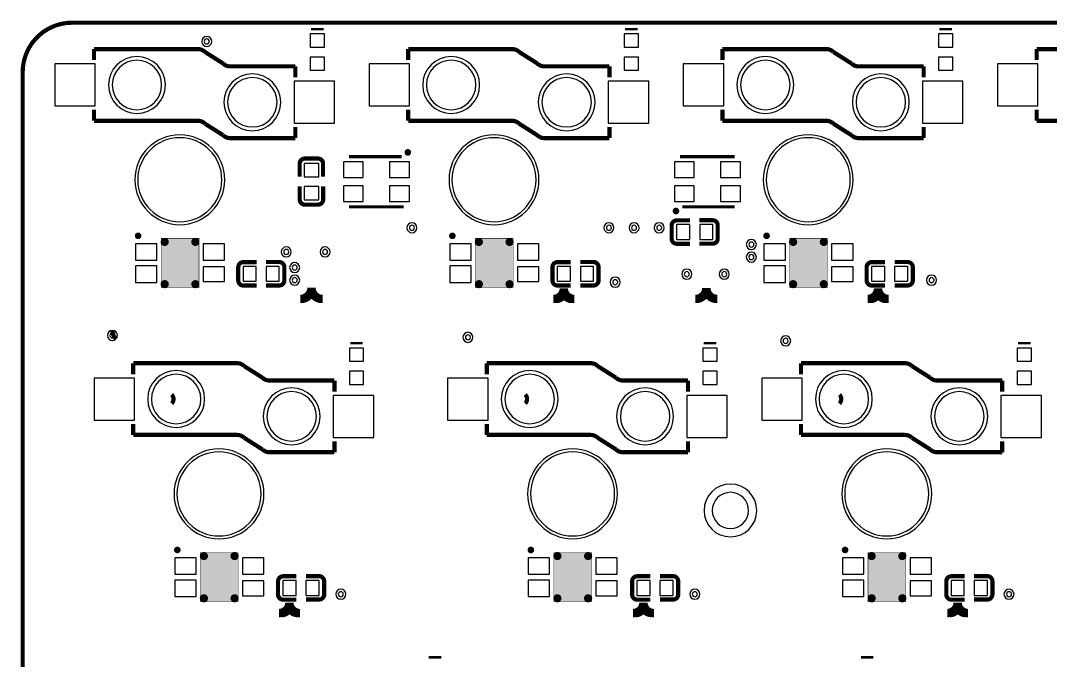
# Model space of a CAD drawing. Header units: millimetres. Extents: x 3 to 280, y -102 to -19.
# Drawn here: x 3.4 to 65.9, y -59.5 to -20.7 of the extents above; entities that cross this region are included whole.
import ezdxf

# ---------------------------------------------------------------- set-up
doc = ezdxf.new("R2010")
doc.units = ezdxf.units.MM
for name, color, linetype, true_color in [('Board Outline Layer', 7, 'Continuous', 0xff00ff), ('Bottom Layer', 7, 'Continuous', 0x0000ff), ('Bottom Silkscreen Layer', 7, 'Continuous', 0x66cc33), ('Hole Layer', 7, 'Continuous', 0x222222), ('Multi-Layer', 7, 'Continuous', 0xc0c0c0), ('Top Layer', 7, 'Continuous', 0xff0000)]:
    doc.layers.add(name, color=color, linetype=linetype, true_color=true_color)

msp = doc.modelspace()

# ---------------------------------------------------------------- hatches: boundary and pattern name
at = {"layer": 'Multi-Layer'}
for points in [[(11.934, -34.133, 1), (12.434, -34.133, 1)], [(14.264, -36.913), (11.964, -36.913), (11.964, -33.913), (14.264, -33.913)], [(13.794, -34.133, 1), (14.294, -34.133, 1)], [(30.984, -34.133, 1), (31.484, -34.133, 1)], [(33.314, -36.913), (31.014, -36.913), (31.014, -33.913), (33.314, -33.913)], [(32.844, -34.133, 1), (33.344, -34.133, 1)], [(50.034, -34.133, 1), (50.534, -34.133, 1)], [(52.364, -36.913), (50.064, -36.913), (50.064, -33.913), (52.364, -33.913)], [(51.894, -34.133, 1), (52.394, -34.133, 1)], [(11.934, -36.693, 1), (12.434, -36.693, 1)], [(13.794, -36.693, 1), (14.294, -36.693, 1)], [(30.984, -36.693, 1), (31.484, -36.693, 1)], [(32.844, -36.693, 1), (33.344, -36.693, 1)], [(50.034, -36.693, 1), (50.534, -36.693, 1)], [(51.894, -36.693, 1), (52.394, -36.693, 1)], [(14.312, -53.185, 1), (14.812, -53.185, 1)], [(16.642, -55.965), (14.341, -55.965), (14.341, -52.965), (16.642, -52.965)], [(16.171, -53.185, 1), (16.671, -53.185, 1)], [(35.744, -53.185, 1), (36.244, -53.185, 1)], [(38.074, -55.965), (35.774, -55.965), (35.774, -52.965), (38.074, -52.965)], [(37.604, -53.185, 1), (38.104, -53.185, 1)], [(54.794, -53.185, 1), (55.294, -53.185, 1)], [(57.124, -55.965), (54.824, -55.965), (54.824, -52.965), (57.124, -52.965)], [(56.654, -53.185, 1), (57.154, -53.185, 1)], [(14.312, -55.745, 1), (14.812, -55.745, 1)], [(16.171, -55.745, 1), (16.671, -55.745, 1)], [(35.744, -55.745, 1), (36.244, -55.745, 1)], [(37.604, -55.745, 1), (38.104, -55.745, 1)], [(54.794, -55.745, 1), (55.294, -55.745, 1)], [(56.654, -55.745, 1), (57.154, -55.745, 1)]]:
    msp.add_hatch(color=256, dxfattribs=at).paths.add_polyline_path(points)

# ---------------------------------------------------------------- linework, layer by layer
at = {"layer": 'Board Outline Layer', "const_width": 0.254}
msp.add_lwpolyline([(3.576, -23.833, -0.414214), (6.573, -20.836)], format="xyb", dxfattribs=at)
for points in [[(277.29, -20.841), (6.574, -20.836)], [(3.576, -23.834), (3.576, -98.8)]]:
    msp.add_lwpolyline(points, dxfattribs=at)
at = {"layer": 'Bottom Layer'}
for points in [[(21.864, -21.522), (21, -21.522), (21, -22.322), (21.864, -22.322)], [(40.914, -21.522), (40.05, -21.522), (40.05, -22.322), (40.914, -22.322)], [(59.964, -21.522), (59.1, -21.522), (59.1, -22.322), (59.964, -22.322)], [(21.864, -22.922), (21, -22.922), (21, -23.722), (21.864, -23.722)], [(40.914, -22.922), (40.05, -22.922), (40.05, -23.722), (40.914, -23.722)], [(59.964, -22.922), (59.1, -22.922), (59.1, -23.722), (59.964, -23.722)], [(5.526, -23.337), (5.526, -25.887), (7.976, -25.887), (7.976, -23.337)], [(24.576, -23.337), (24.576, -25.887), (27.026, -25.887), (27.026, -23.337)], [(43.626, -23.337), (43.626, -25.887), (46.076, -25.887), (46.076, -23.337)], [(62.676, -23.337), (62.676, -25.887), (65.126, -25.887), (65.126, -23.337)], [(22.476, -26.937), (22.476, -24.387), (20.026, -24.387), (20.026, -26.937)], [(41.527, -26.937), (41.527, -24.387), (39.076, -24.387), (39.076, -26.937)], [(60.577, -26.937), (60.577, -24.387), (58.127, -24.387), (58.127, -26.937)], [(24.219, -30.23), (24.219, -29.28), (23.019, -29.28), (23.019, -30.23)], [(27.019, -30.23), (27.019, -29.28), (25.819, -29.28), (25.819, -30.23)], [(43.085, -29.28), (43.085, -30.23), (44.285, -30.23), (44.285, -29.28)], [(45.885, -29.28), (45.885, -30.23), (47.085, -30.23), (47.085, -29.28)], [(21.532, -29.38), (20.632, -29.38), (20.632, -30.18), (21.532, -30.18)], [(21.532, -30.78), (20.632, -30.78), (20.632, -31.58), (21.532, -31.58)], [(24.219, -31.68), (24.219, -30.73), (23.019, -30.73), (23.019, -31.68)], [(27.019, -31.68), (27.019, -30.73), (25.819, -30.73), (25.819, -31.68)], [(43.085, -30.73), (43.085, -31.68), (44.285, -31.68), (44.285, -30.73)], [(45.885, -30.73), (45.885, -31.68), (47.085, -31.68), (47.085, -30.73)], [(43.223, -33.078), (43.223, -33.978), (44.023, -33.978), (44.023, -33.078)], [(44.623, -33.078), (44.623, -33.978), (45.423, -33.978), (45.423, -33.078)], [(11.714, -35.238), (11.714, -34.238), (10.414, -34.238), (10.414, -35.238)], [(15.814, -35.238), (15.814, -34.238), (14.514, -34.238), (14.514, -35.238)], [(30.764, -35.238), (30.764, -34.238), (29.464, -34.238), (29.464, -35.238)], [(34.864, -35.238), (34.864, -34.238), (33.564, -34.238), (33.564, -35.238)], [(49.814, -35.238), (49.814, -34.238), (48.514, -34.238), (48.514, -35.238)], [(53.914, -35.238), (53.914, -34.238), (52.614, -34.238), (52.614, -35.238)], [(11.714, -36.588), (11.714, -35.588), (10.414, -35.588), (10.414, -36.588)], [(15.814, -36.538), (15.814, -35.638), (14.514, -35.638), (14.514, -36.538)], [(17.734, -36.518), (17.734, -35.618), (16.934, -35.618), (16.934, -36.518)], [(19.134, -36.518), (19.134, -35.618), (18.334, -35.618), (18.334, -36.518)], [(30.764, -36.588), (30.764, -35.588), (29.464, -35.588), (29.464, -36.588)], [(34.864, -36.538), (34.864, -35.638), (33.564, -35.638), (33.564, -36.538)], [(36.784, -36.518), (36.784, -35.618), (35.984, -35.618), (35.984, -36.518)], [(38.184, -36.518), (38.184, -35.618), (37.384, -35.618), (37.384, -36.518)], [(49.814, -36.588), (49.814, -35.588), (48.514, -35.588), (48.514, -36.588)], [(53.914, -36.538), (53.914, -35.638), (52.614, -35.638), (52.614, -36.538)], [(55.834, -36.518), (55.834, -35.618), (55.034, -35.618), (55.034, -36.518)], [(57.234, -36.518), (57.234, -35.618), (56.434, -35.618), (56.434, -36.518)], [(24.245, -40.573), (23.381, -40.573), (23.381, -41.373), (24.245, -41.373)], [(45.677, -40.573), (44.813, -40.573), (44.813, -41.373), (45.677, -41.373)], [(64.727, -40.573), (63.863, -40.573), (63.863, -41.373), (64.727, -41.373)], [(7.904, -42.387), (7.904, -44.937), (10.354, -44.937), (10.354, -42.387)], [(24.245, -41.973), (23.381, -41.973), (23.381, -42.773), (24.245, -42.773)], [(29.336, -42.387), (29.336, -44.937), (31.786, -44.937), (31.786, -42.387)], [(45.677, -41.973), (44.813, -41.973), (44.813, -42.773), (45.677, -42.773)], [(48.386, -42.387), (48.386, -44.937), (50.836, -44.937), (50.836, -42.387)], [(64.727, -41.973), (63.863, -41.973), (63.863, -42.773), (64.727, -42.773)], [(24.854, -45.987), (24.854, -43.437), (22.404, -43.437), (22.404, -45.987)], [(46.286, -45.987), (46.286, -43.437), (43.836, -43.437), (43.836, -45.987)], [(65.337, -45.987), (65.337, -43.437), (62.886, -43.437), (62.886, -45.987)], [(14.091, -54.29), (14.091, -53.29), (12.791, -53.29), (12.791, -54.29)], [(18.192, -54.29), (18.192, -53.29), (16.892, -53.29), (16.892, -54.29)], [(35.524, -54.29), (35.524, -53.29), (34.224, -53.29), (34.224, -54.29)], [(39.624, -54.29), (39.624, -53.29), (38.324, -53.29), (38.324, -54.29)], [(54.574, -54.29), (54.574, -53.29), (53.274, -53.29), (53.274, -54.29)], [(58.674, -54.29), (58.674, -53.29), (57.374, -53.29), (57.374, -54.29)], [(14.091, -55.64), (14.091, -54.64), (12.791, -54.64), (12.791, -55.64)], [(18.192, -55.59), (18.192, -54.69), (16.892, -54.69), (16.892, -55.59)], [(20.147, -55.568), (20.147, -54.668), (19.347, -54.668), (19.347, -55.568)], [(21.547, -55.568), (21.547, -54.668), (20.747, -54.668), (20.747, -55.568)], [(35.524, -55.64), (35.524, -54.64), (34.224, -54.64), (34.224, -55.64)], [(39.624, -55.59), (39.624, -54.69), (38.324, -54.69), (38.324, -55.59)], [(41.61, -55.568), (41.61, -54.668), (40.81, -54.668), (40.81, -55.568)], [(43.01, -55.568), (43.01, -54.668), (42.21, -54.668), (42.21, -55.568)], [(54.574, -55.64), (54.574, -54.64), (53.274, -54.64), (53.274, -55.64)], [(58.674, -55.59), (58.674, -54.69), (57.374, -54.69), (57.374, -55.59)], [(60.66, -55.568), (60.66, -54.668), (59.86, -54.668), (59.86, -55.568)], [(62.06, -55.568), (62.06, -54.668), (61.26, -54.668), (61.26, -55.568)]]:
    msp.add_lwpolyline(points, close=True, dxfattribs=at)
for points in [[(8.776, -24.612, 1), (12.226, -24.612, 1)], [(48.476, -30.361, 1), (53.926, -30.361, 1)], [(11.154, -43.662, 1), (14.604, -43.662, 1)], [(12.754, -49.413, 1), (18.204, -49.413, 1)], [(34.186, -49.413, 1), (39.636, -49.413, 1)], [(53.236, -49.413, 1), (58.686, -49.413, 1)], [(44.882, -50.419, 1), (48.082, -50.419, 1)]]:
    msp.add_lwpolyline(points, format="xyb", close=True, dxfattribs=at)
for points in [[(27.826, -24.612, 1), (31.276, -24.612), (31.276, -24.612, 1), (27.826, -24.612)], [(46.876, -24.612, 1), (50.326, -24.612), (50.326, -24.612, 1), (46.876, -24.612)], [(15.776, -25.662, 1), (19.226, -25.662), (19.226, -25.662, 1), (15.776, -25.662)], [(34.826, -25.662, 1), (38.276, -25.662), (38.276, -25.662, 1), (34.826, -25.662)], [(53.876, -25.662, 1), (57.326, -25.662), (57.326, -25.662, 1), (53.876, -25.662)], [(10.376, -30.361, 1), (15.826, -30.361), (15.826, -30.361, 1), (10.376, -30.361)], [(29.426, -30.361, 1), (34.876, -30.361), (34.876, -30.361, 1), (29.426, -30.361)], [(32.586, -43.662, 1), (36.036, -43.662), (36.036, -43.662, 1), (32.586, -43.662)], [(51.636, -43.662, 1), (55.086, -43.662), (55.086, -43.662, 1), (51.636, -43.662)], [(18.154, -44.712, 1), (21.604, -44.712), (21.604, -44.712, 1), (18.154, -44.712)], [(39.586, -44.712, 1), (43.036, -44.712), (43.036, -44.712, 1), (39.586, -44.712)], [(58.636, -44.712, 1), (62.086, -44.712), (62.086, -44.712, 1), (58.636, -44.712)]]:
    msp.add_lwpolyline(points, format="xyb", dxfattribs=at)
at = {"layer": 'Bottom Layer', "const_width": 0.508}
for points in [[(21.082, -36.913, -0.414214), (20.403, -37.592)], [(20.447, -37.592, 0.414214), (21.082, -36.957)], [(21.082, -36.913, 0.414214), (21.761, -37.592)], [(21.082, -36.957, 0.414214), (21.717, -37.592)], [(35.748, -37.592, 0.414214), (36.383, -36.957)], [(36.383, -36.957, 0.414214), (37.018, -37.592)], [(45.023, -36.932, -0.414214), (44.363, -37.592)], [(44.389, -37.592, 0.414214), (45.024, -36.957)], [(45.023, -36.932, 0.414214), (45.684, -37.592)], [(45.024, -36.957, 0.414214), (45.659, -37.592)], [(54.798, -37.592, 0.414214), (55.433, -36.957)], [(55.433, -36.957, 0.414214), (56.068, -37.592)], [(36.384, -37.127, -0.414214), (35.919, -37.592)], [(36.384, -37.107, 0.414214), (36.869, -37.592)], [(55.434, -37.127, -0.414214), (54.969, -37.592)], [(55.434, -37.107, 0.414214), (55.919, -37.592)], [(19.111, -56.642, 0.414214), (19.746, -56.007)], [(19.747, -56.177, -0.414214), (19.282, -56.642)], [(19.746, -56.007, 0.414214), (20.381, -56.642)], [(19.747, -56.157, 0.414214), (20.232, -56.642)], [(40.574, -56.642, 0.414214), (41.209, -56.007)], [(41.21, -56.177, -0.414214), (40.745, -56.642)], [(41.209, -56.007, 0.414214), (41.844, -56.642)], [(41.21, -56.157, 0.414214), (41.695, -56.642)], [(59.624, -56.642, 0.414214), (60.259, -56.007)], [(60.26, -56.177, -0.414214), (59.795, -56.642)], [(60.259, -56.007, 0.414214), (60.894, -56.642)], [(60.26, -56.157, 0.414214), (60.745, -56.642)]]:
    msp.add_lwpolyline(points, format="xyb", dxfattribs=at)
at = {"layer": 'Bottom Silkscreen Layer'}
for points, const_width in [([(21.051, -21.225), (21.813, -21.225)], 0.152), ([(40.101, -21.225), (40.863, -21.225)], 0.152), ([(59.151, -21.225), (59.913, -21.225)], 0.152), ([(7.901, -22.437), (7.901, -23.105)], 0.254), ([(7.901, -22.437), (14.201, -22.437)], 0.254), ([(26.951, -22.437), (26.951, -23.105)], 0.254), ([(26.951, -22.437), (33.251, -22.437)], 0.254), ([(46.001, -22.437), (46.001, -23.105)], 0.254), ([(46.001, -22.437), (52.301, -22.437)], 0.254), ([(65.051, -22.437), (65.051, -23.105)], 0.254), ([(65.051, -22.437), (71.351, -22.437)], 0.254), ([(14.623, -22.611), (15.728, -23.312)], 0.254), ([(33.673, -22.611), (34.778, -23.312)], 0.254), ([(52.723, -22.611), (53.828, -23.312)], 0.254), ([(20.101, -23.487), (16.149, -23.487)], 0.254), ([(20.101, -23.487), (20.101, -24.156)], 0.254), ([(39.151, -23.487), (35.199, -23.487)], 0.254), ([(39.151, -23.487), (39.151, -24.156)], 0.254), ([(58.201, -23.487), (54.249, -23.487)], 0.254), ([(58.201, -23.487), (58.201, -24.156)], 0.254), ([(7.901, -26.118), (7.901, -26.787)], 0.254), ([(26.951, -26.118), (26.951, -26.787)], 0.254), ([(46.001, -26.118), (46.001, -26.787)], 0.254), ([(65.051, -26.118), (65.051, -26.787)], 0.254), ([(7.901, -26.787), (14.201, -26.787)], 0.254), ([(14.623, -26.961), (15.728, -27.662)], 0.254), ([(26.951, -26.787), (33.251, -26.787)], 0.254), ([(33.673, -26.961), (34.778, -27.662)], 0.254), ([(46.001, -26.787), (52.301, -26.787)], 0.254), ([(52.723, -26.961), (53.828, -27.662)], 0.254), ([(65.051, -26.787), (71.351, -26.787)], 0.254), ([(20.101, -27.168), (20.101, -27.837)], 0.254), ([(39.151, -27.168), (39.151, -27.837)], 0.254), ([(58.201, -27.168), (58.201, -27.837)], 0.254), ([(20.101, -27.837), (16.149, -27.837)], 0.254), ([(39.151, -27.837), (35.199, -27.837)], 0.254), ([(58.201, -27.837), (54.249, -27.837)], 0.254), ([(20.367, -30.184), (20.367, -29.384)], 0.254), ([(20.676, -29.075), (21.476, -29.075)], 0.254), ([(21.786, -30.184), (21.786, -29.384)], 0.254), ([(23.368, -28.956), (26.543, -28.956)], 0.2), ([(43.434, -28.956), (46.736, -28.956)], 0.2), ([(20.372, -30.76), (20.372, -31.56)], 0.254), ([(21.792, -30.76), (21.792, -31.56)], 0.254), ([(20.682, -31.87), (21.482, -31.87)], 0.254), ([(26.67, -32.004), (23.368, -32.004)], 0.2), ([(46.736, -32.004), (43.561, -32.004)], 0.2), ([(42.918, -33.934), (42.918, -33.134)], 0.254), ([(44.027, -32.824), (43.227, -32.824)], 0.254), ([(44.603, -32.818), (45.403, -32.818)], 0.254), ([(45.713, -33.928), (45.713, -33.128)], 0.254), ([(44.027, -34.244), (43.227, -34.244)], 0.254), ([(44.603, -34.238), (45.403, -34.238)], 0.254), ([(16.644, -35.668), (16.644, -36.468)], 0.254), ([(17.754, -35.358), (16.954, -35.358)], 0.254), ([(18.33, -35.353), (19.13, -35.353)], 0.254), ([(19.439, -35.662), (19.439, -36.462)], 0.254), ([(35.694, -35.668), (35.694, -36.468)], 0.254), ([(36.804, -35.358), (36.004, -35.358)], 0.254), ([(37.38, -35.353), (38.18, -35.353)], 0.254), ([(38.49, -35.662), (38.49, -36.462)], 0.254), ([(54.744, -35.668), (54.744, -36.468)], 0.254), ([(55.854, -35.358), (55.054, -35.358)], 0.254), ([(56.43, -35.353), (57.23, -35.353)], 0.254), ([(57.54, -35.662), (57.54, -36.462)], 0.254), ([(17.754, -36.778), (16.954, -36.778)], 0.254), ([(18.33, -36.772), (19.13, -36.772)], 0.254), ([(36.804, -36.778), (36.004, -36.778)], 0.254), ([(37.38, -36.772), (38.18, -36.772)], 0.254), ([(55.854, -36.778), (55.054, -36.778)], 0.254), ([(56.43, -36.772), (57.23, -36.772)], 0.254), ([(23.432, -40.276), (24.194, -40.276)], 0.152), ([(44.864, -40.276), (45.626, -40.276)], 0.152), ([(63.914, -40.276), (64.676, -40.276)], 0.152), ([(10.279, -41.487), (10.279, -42.156)], 0.254), ([(10.279, -41.487), (16.579, -41.487)], 0.254), ([(17, -41.661), (18.105, -42.362)], 0.254), ([(31.711, -41.487), (31.711, -42.156)], 0.254), ([(31.711, -41.487), (38.011, -41.487)], 0.254), ([(38.433, -41.661), (39.538, -42.362)], 0.254), ([(50.761, -41.487), (50.761, -42.156)], 0.254), ([(50.761, -41.487), (57.061, -41.487)], 0.254), ([(57.483, -41.661), (58.588, -42.362)], 0.254), ([(22.479, -42.537), (18.527, -42.537)], 0.254), ([(22.479, -42.537), (22.479, -43.206)], 0.254), ([(43.911, -42.537), (39.959, -42.537)], 0.254), ([(43.911, -42.537), (43.911, -43.206)], 0.254), ([(62.961, -42.537), (59.009, -42.537)], 0.254), ([(62.961, -42.537), (62.961, -43.206)], 0.254), ([(10.279, -45.168), (10.279, -45.837)], 0.254), ([(31.711, -45.168), (31.711, -45.837)], 0.254), ([(50.761, -45.168), (50.761, -45.837)], 0.254), ([(10.279, -45.837), (16.579, -45.837)], 0.254), ([(17, -46.011), (18.105, -46.712)], 0.254), ([(22.479, -46.218), (22.479, -46.887)], 0.254), ([(31.711, -45.837), (38.011, -45.837)], 0.254), ([(38.433, -46.011), (39.538, -46.712)], 0.254), ([(43.911, -46.218), (43.911, -46.887)], 0.254), ([(50.761, -45.837), (57.061, -45.837)], 0.254), ([(57.483, -46.011), (58.588, -46.712)], 0.254), ([(62.961, -46.218), (62.961, -46.887)], 0.254), ([(22.479, -46.887), (18.527, -46.887)], 0.254), ([(43.911, -46.887), (39.959, -46.887)], 0.254), ([(62.961, -46.887), (59.009, -46.887)], 0.254), ([(20.167, -54.408), (19.367, -54.408)], 0.254), ([(20.743, -54.403), (21.543, -54.403)], 0.254), ([(41.63, -54.408), (40.83, -54.408)], 0.254), ([(42.206, -54.403), (43.006, -54.403)], 0.254), ([(60.68, -54.408), (59.88, -54.408)], 0.254), ([(61.256, -54.403), (62.056, -54.403)], 0.254), ([(19.057, -54.718), (19.057, -55.518)], 0.254), ([(21.853, -54.712), (21.853, -55.512)], 0.254), ([(40.52, -54.718), (40.52, -55.518)], 0.254), ([(43.316, -54.712), (43.316, -55.512)], 0.254), ([(59.57, -54.718), (59.57, -55.518)], 0.254), ([(62.366, -54.712), (62.366, -55.512)], 0.254), ([(20.167, -55.828), (19.367, -55.828)], 0.254), ([(20.743, -55.822), (21.543, -55.822)], 0.254), ([(41.63, -55.828), (40.83, -55.828)], 0.254), ([(42.206, -55.822), (43.006, -55.822)], 0.254), ([(60.68, -55.828), (59.88, -55.828)], 0.254), ([(61.256, -55.822), (62.056, -55.822)], 0.254), ([(28.195, -59.326), (28.957, -59.326)], 0.152), ([(54.393, -59.326), (55.155, -59.326)], 0.152)]:
    msp.add_lwpolyline(points, dxfattribs=dict(at, const_width=const_width))
for points, const_width in [([(14.201, -22.437, -0.198912), (14.623, -22.611)], 0.254), ([(33.251, -22.437, -0.198912), (33.673, -22.611)], 0.254), ([(52.301, -22.437, -0.198912), (52.723, -22.611)], 0.254), ([(16.149, -23.487, -0.198912), (15.728, -23.312)], 0.254), ([(35.199, -23.487, -0.198912), (34.778, -23.312)], 0.254), ([(54.249, -23.487, -0.198912), (53.828, -23.312)], 0.254), ([(14.201, -26.787, -0.198912), (14.623, -26.961)], 0.254), ([(33.251, -26.787, -0.198912), (33.673, -26.961)], 0.254), ([(52.301, -26.787, -0.198912), (52.723, -26.961)], 0.254), ([(16.149, -27.837, -0.198912), (15.728, -27.662)], 0.254), ([(35.199, -27.837, -0.198912), (34.778, -27.662)], 0.254), ([(54.249, -27.837, -0.198912), (53.828, -27.662)], 0.254), ([(20.676, -29.075, 0.414214), (20.367, -29.384)], 0.254), ([(21.786, -29.384, 0.414239), (21.476, -29.075)], 0.254), ([(20.372, -31.56, 0.414239), (20.682, -31.87)], 0.254), ([(21.482, -31.87, 0.414214), (21.792, -31.56)], 0.254), ([(43.227, -32.824, 0.414239), (42.918, -33.134)], 0.254), ([(45.713, -33.128, 0.414214), (45.403, -32.818)], 0.254), ([(10.474, -33.762, 1), (10.674, -33.762), (10.674, -33.762, 1), (10.474, -33.762)], 0.2), ([(42.918, -33.934, 0.414214), (43.227, -34.244)], 0.254), ([(45.403, -34.238, 0.414239), (45.713, -33.928)], 0.254), ([(16.954, -35.358, 0.414239), (16.644, -35.668)], 0.254), ([(19.44, -35.662, 0.414214), (19.13, -35.353)], 0.254), ([(36.004, -35.358, 0.414239), (35.694, -35.668)], 0.254), ([(38.49, -35.662, 0.414214), (38.18, -35.353)], 0.254), ([(55.054, -35.358, 0.414239), (54.744, -35.668)], 0.254), ([(57.54, -35.662, 0.414214), (57.23, -35.353)], 0.254), ([(16.644, -36.468, 0.414214), (16.954, -36.778)], 0.254), ([(19.13, -36.772, 0.414239), (19.44, -36.462)], 0.254), ([(35.694, -36.468, 0.414214), (36.004, -36.778)], 0.254), ([(38.18, -36.772, 0.414239), (38.49, -36.462)], 0.254), ([(54.744, -36.468, 0.414214), (55.054, -36.778)], 0.254), ([(57.23, -36.772, 0.414239), (57.54, -36.462)], 0.254), ([(16.579, -41.487, -0.198912), (17, -41.661)], 0.254), ([(38.011, -41.487, -0.198912), (38.433, -41.661)], 0.254), ([(57.061, -41.487, -0.198912), (57.483, -41.661)], 0.254), ([(18.527, -42.537, -0.198912), (18.105, -42.362)], 0.254), ([(39.959, -42.537, -0.198912), (39.538, -42.362)], 0.254), ([(59.009, -42.537, -0.198912), (58.588, -42.362)], 0.254), ([(16.579, -45.837, -0.198912), (17, -46.011)], 0.254), ([(38.011, -45.837, -0.198912), (38.433, -46.011)], 0.254), ([(57.061, -45.837, -0.198912), (57.483, -46.011)], 0.254), ([(18.527, -46.887, -0.198912), (18.105, -46.712)], 0.254), ([(39.959, -46.887, -0.198912), (39.538, -46.712)], 0.254), ([(59.009, -46.887, -0.198912), (58.588, -46.712)], 0.254), ([(12.851, -52.814, 1), (13.052, -52.814), (13.052, -52.814, 1), (12.851, -52.814)], 0.2), ([(19.367, -54.408, 0.414239), (19.057, -54.718)], 0.254), ([(21.853, -54.712, 0.414214), (21.543, -54.403)], 0.254), ([(40.83, -54.408, 0.414239), (40.52, -54.718)], 0.254), ([(43.316, -54.712, 0.414214), (43.006, -54.403)], 0.254), ([(59.88, -54.408, 0.414239), (59.57, -54.718)], 0.254), ([(62.366, -54.712, 0.414214), (62.056, -54.403)], 0.254), ([(19.057, -55.518, 0.414214), (19.367, -55.828)], 0.254), ([(21.543, -55.822, 0.414239), (21.853, -55.512)], 0.254), ([(40.52, -55.518, 0.414214), (40.83, -55.828)], 0.254), ([(43.006, -55.822, 0.414239), (43.316, -55.512)], 0.254), ([(59.57, -55.518, 0.414214), (59.88, -55.828)], 0.254), ([(62.056, -55.822, 0.414239), (62.366, -55.512)], 0.254)]:
    msp.add_lwpolyline(points, format="xyb", dxfattribs=dict(at, const_width=const_width))
at = {"layer": 'Bottom Silkscreen Layer', "const_width": 0.2}
for points in [[(26.824, -28.702, 1), (27.024, -28.702, 1)], [(43.08, -32.258, 1), (43.28, -32.258, 1)], [(29.524, -33.762, 1), (29.724, -33.762, 1)], [(48.574, -33.762, 1), (48.774, -33.762, 1)], [(34.284, -52.814, 1), (34.484, -52.814, 1)], [(53.334, -52.814, 1), (53.534, -52.814, 1)]]:
    msp.add_lwpolyline(points, format="xyb", close=True, dxfattribs=at)
at = {"layer": 'Hole Layer'}
for points in [[(14.58, -21.971, 1), (14.884, -21.971, 1)], [(28.051, -24.612, 1), (31.051, -24.612, 1)], [(16.001, -25.662, 1), (19.001, -25.662, 1)], [(10.551, -30.361, 1), (15.651, -30.361, 1)], [(48.651, -30.361, 1), (53.751, -30.361, 1)], [(8.865, -39.8, 1), (9.169, -39.8, 1)], [(18.379, -44.712, 1), (21.379, -44.712, 1)], [(12.929, -49.413, 1), (18.029, -49.413, 1)], [(34.361, -49.413, 1), (39.461, -49.413, 1)], [(53.411, -49.413, 1), (58.511, -49.413, 1)], [(45.382, -50.419, 1), (47.582, -50.419, 1)]]:
    msp.add_lwpolyline(points, format="xyb", close=True, dxfattribs=at)
for points in [[(9.001, -24.612, 1), (12.001, -24.612), (12.001, -24.612, 1), (9.001, -24.612)], [(47.101, -24.612, 1), (50.101, -24.612), (50.101, -24.612, 1), (47.101, -24.612)], [(35.051, -25.662, 1), (38.051, -25.662), (38.051, -25.662, 1), (35.051, -25.662)], [(54.101, -25.662, 1), (57.101, -25.662), (57.101, -25.662, 1), (54.101, -25.662)], [(29.601, -30.361, 1), (34.701, -30.361), (34.701, -30.361, 1), (29.601, -30.361)], [(27.023, -33.274, 1), (27.327, -33.274), (27.327, -33.274, 1), (27.023, -33.274)], [(38.964, -33.274, 1), (39.268, -33.274), (39.268, -33.274, 1), (38.964, -33.274)], [(40.488, -33.274, 1), (40.792, -33.274), (40.792, -33.274, 1), (40.488, -33.274)], [(42.012, -33.274, 1), (42.316, -33.274), (42.316, -33.274, 1), (42.012, -33.274)], [(47.6, -34.29, 1), (47.904, -34.29), (47.904, -34.29, 1), (47.6, -34.29)], [(19.403, -34.737, 1), (19.707, -34.737), (19.707, -34.737, 1), (19.403, -34.737)], [(21.758, -34.737, 1), (22.062, -34.737), (22.062, -34.737, 1), (21.758, -34.737)], [(47.6, -35.052, 1), (47.904, -35.052), (47.904, -35.052, 1), (47.6, -35.052)], [(19.914, -35.687, 1), (20.218, -35.687), (20.218, -35.687, 1), (19.914, -35.687)], [(43.685, -36.088, 1), (43.99, -36.088), (43.99, -36.088, 1), (43.685, -36.088)], [(45.958, -36.088, 1), (46.263, -36.088), (46.263, -36.088, 1), (45.958, -36.088)], [(19.914, -36.449, 1), (20.218, -36.449), (20.218, -36.449, 1), (19.914, -36.449)], [(39.345, -36.576, 1), (39.649, -36.576), (39.649, -36.576, 1), (39.345, -36.576)], [(58.522, -36.449, 1), (58.827, -36.449), (58.827, -36.449, 1), (58.522, -36.449)], [(30.416, -39.918, 1), (30.721, -39.918), (30.721, -39.918, 1), (30.416, -39.918)], [(49.678, -40.131, 1), (49.983, -40.131), (49.983, -40.131, 1), (49.678, -40.131)], [(11.379, -43.662, 1), (14.379, -43.662), (14.379, -43.662, 1), (11.379, -43.662)], [(32.811, -43.662, 1), (35.811, -43.662), (35.811, -43.662, 1), (32.811, -43.662)], [(51.861, -43.662, 1), (54.861, -43.662), (54.861, -43.662, 1), (51.861, -43.662)], [(39.811, -44.712, 1), (42.811, -44.712), (42.811, -44.712, 1), (39.811, -44.712)], [(58.861, -44.712, 1), (61.861, -44.712), (61.861, -44.712, 1), (58.861, -44.712)], [(22.708, -55.499, 1), (23.012, -55.499), (23.012, -55.499, 1), (22.708, -55.499)], [(44.171, -55.499, 1), (44.475, -55.499), (44.475, -55.499, 1), (44.171, -55.499)], [(63.221, -55.499, 1), (63.526, -55.499), (63.526, -55.499, 1), (63.221, -55.499)]]:
    msp.add_lwpolyline(points, format="xyb", dxfattribs=at)
at = {"layer": 'Multi-Layer'}
for points in [[(14.427, -21.971, 1), (15.037, -21.971, 1)], [(8.776, -24.612, 1), (12.226, -24.612, 1)], [(8.776, -24.612, 1), (12.226, -24.612, 1)], [(8.776, -24.612, 1), (12.226, -24.612, 1)], [(48.476, -30.361, 1), (53.926, -30.361, 1)], [(48.476, -30.361, 1), (53.926, -30.361, 1)], [(48.476, -30.361, 1), (53.926, -30.361, 1)], [(26.87, -33.274, 1), (27.48, -33.274, 1)], [(19.25, -34.737, 1), (19.86, -34.737, 1)], [(21.605, -34.737, 1), (22.215, -34.737, 1)], [(19.761, -35.687, 1), (20.371, -35.687, 1)], [(19.761, -36.449, 1), (20.371, -36.449, 1)], [(8.712, -39.8, 1), (9.322, -39.8, 1)], [(30.263, -39.918, 1), (30.873, -39.918, 1)], [(11.154, -43.662, 1), (14.604, -43.662, 1)], [(11.154, -43.662, 1), (14.604, -43.662, 1)], [(11.154, -43.662, 1), (14.604, -43.662, 1)], [(12.754, -49.413, 1), (18.204, -49.413, 1)], [(12.754, -49.413, 1), (18.204, -49.413, 1)], [(12.754, -49.413, 1), (18.204, -49.413, 1)], [(34.186, -49.413, 1), (39.636, -49.413, 1)], [(34.186, -49.413, 1), (39.636, -49.413, 1)], [(34.186, -49.413, 1), (39.636, -49.413, 1)], [(53.236, -49.413, 1), (58.686, -49.413, 1)], [(53.236, -49.413, 1), (58.686, -49.413, 1)], [(53.236, -49.413, 1), (58.686, -49.413, 1)], [(44.882, -50.419, 1), (48.082, -50.419, 1)], [(44.882, -50.419, 1), (48.082, -50.419, 1)], [(44.882, -50.419, 1), (48.082, -50.419, 1)], [(22.555, -55.499, 1), (23.165, -55.499, 1)]]:
    msp.add_lwpolyline(points, format="xyb", close=True, dxfattribs=at)
for points in [[(27.826, -24.612, 1), (31.276, -24.612), (31.276, -24.612, 1), (27.826, -24.612)], [(27.826, -24.612, 1), (31.276, -24.612), (31.276, -24.612, 1), (27.826, -24.612)], [(27.826, -24.612, 1), (31.276, -24.612), (31.276, -24.612, 1), (27.826, -24.612)], [(46.876, -24.612, 1), (50.326, -24.612), (50.326, -24.612, 1), (46.876, -24.612)], [(46.876, -24.612, 1), (50.326, -24.612), (50.326, -24.612, 1), (46.876, -24.612)], [(46.876, -24.612, 1), (50.326, -24.612), (50.326, -24.612, 1), (46.876, -24.612)], [(15.776, -25.662, 1), (19.226, -25.662), (19.226, -25.662, 1), (15.776, -25.662)], [(15.776, -25.662, 1), (19.226, -25.662), (19.226, -25.662, 1), (15.776, -25.662)], [(15.776, -25.662, 1), (19.226, -25.662), (19.226, -25.662, 1), (15.776, -25.662)], [(34.826, -25.662, 1), (38.276, -25.662), (38.276, -25.662, 1), (34.826, -25.662)], [(34.826, -25.662, 1), (38.276, -25.662), (38.276, -25.662, 1), (34.826, -25.662)], [(34.826, -25.662, 1), (38.276, -25.662), (38.276, -25.662, 1), (34.826, -25.662)], [(53.876, -25.662, 1), (57.326, -25.662), (57.326, -25.662, 1), (53.876, -25.662)], [(53.876, -25.662, 1), (57.326, -25.662), (57.326, -25.662, 1), (53.876, -25.662)], [(53.876, -25.662, 1), (57.326, -25.662), (57.326, -25.662, 1), (53.876, -25.662)], [(10.376, -30.361, 1), (15.826, -30.361), (15.826, -30.361, 1), (10.376, -30.361)], [(10.376, -30.361, 1), (15.826, -30.361), (15.826, -30.361, 1), (10.376, -30.361)], [(10.376, -30.361, 1), (15.826, -30.361), (15.826, -30.361, 1), (10.376, -30.361)], [(29.426, -30.361, 1), (34.876, -30.361), (34.876, -30.361, 1), (29.426, -30.361)], [(29.426, -30.361, 1), (34.876, -30.361), (34.876, -30.361, 1), (29.426, -30.361)], [(29.426, -30.361, 1), (34.876, -30.361), (34.876, -30.361, 1), (29.426, -30.361)], [(38.811, -33.274, 1), (39.421, -33.274), (39.421, -33.274, 1), (38.811, -33.274)], [(40.335, -33.274, 1), (40.945, -33.274), (40.945, -33.274, 1), (40.335, -33.274)], [(41.859, -33.274, 1), (42.469, -33.274), (42.469, -33.274, 1), (41.859, -33.274)], [(47.447, -34.29, 1), (48.057, -34.29), (48.057, -34.29, 1), (47.447, -34.29)], [(47.447, -35.052, 1), (48.057, -35.052), (48.057, -35.052, 1), (47.447, -35.052)], [(43.533, -36.088, 1), (44.142, -36.088), (44.142, -36.088, 1), (43.533, -36.088)], [(45.806, -36.088, 1), (46.416, -36.088), (46.416, -36.088, 1), (45.806, -36.088)], [(58.369, -36.449, 1), (58.979, -36.449), (58.979, -36.449, 1), (58.369, -36.449)], [(39.192, -36.576, 1), (39.802, -36.576), (39.802, -36.576, 1), (39.192, -36.576)], [(49.526, -40.131, 1), (50.135, -40.131), (50.135, -40.131, 1), (49.526, -40.131)], [(32.586, -43.662, 1), (36.036, -43.662), (36.036, -43.662, 1), (32.586, -43.662)], [(32.586, -43.662, 1), (36.036, -43.662), (36.036, -43.662, 1), (32.586, -43.662)], [(32.586, -43.662, 1), (36.036, -43.662), (36.036, -43.662, 1), (32.586, -43.662)], [(51.636, -43.662, 1), (55.086, -43.662), (55.086, -43.662, 1), (51.636, -43.662)], [(51.636, -43.662, 1), (55.086, -43.662), (55.086, -43.662, 1), (51.636, -43.662)], [(51.636, -43.662, 1), (55.086, -43.662), (55.086, -43.662, 1), (51.636, -43.662)], [(18.154, -44.712, 1), (21.604, -44.712), (21.604, -44.712, 1), (18.154, -44.712)], [(18.154, -44.712, 1), (21.604, -44.712), (21.604, -44.712, 1), (18.154, -44.712)], [(18.154, -44.712, 1), (21.604, -44.712), (21.604, -44.712, 1), (18.154, -44.712)], [(39.586, -44.712, 1), (43.036, -44.712), (43.036, -44.712, 1), (39.586, -44.712)], [(39.586, -44.712, 1), (43.036, -44.712), (43.036, -44.712, 1), (39.586, -44.712)], [(39.586, -44.712, 1), (43.036, -44.712), (43.036, -44.712, 1), (39.586, -44.712)], [(58.636, -44.712, 1), (62.086, -44.712), (62.086, -44.712, 1), (58.636, -44.712)], [(58.636, -44.712, 1), (62.086, -44.712), (62.086, -44.712, 1), (58.636, -44.712)], [(58.636, -44.712, 1), (62.086, -44.712), (62.086, -44.712, 1), (58.636, -44.712)], [(44.018, -55.499, 1), (44.628, -55.499), (44.628, -55.499, 1), (44.018, -55.499)], [(63.068, -55.499, 1), (63.678, -55.499), (63.678, -55.499, 1), (63.068, -55.499)]]:
    msp.add_lwpolyline(points, format="xyb", dxfattribs=at)
at = {"layer": 'Multi-Layer', "const_width": 0.0254}
for points in [[(14.264, -36.913), (11.964, -36.913), (11.964, -33.913), (14.264, -33.913)], [(33.314, -36.913), (31.014, -36.913), (31.014, -33.913), (33.314, -33.913)], [(52.364, -36.913), (50.064, -36.913), (50.064, -33.913), (52.364, -33.913)], [(16.642, -55.965), (14.341, -55.965), (14.341, -52.965), (16.642, -52.965)], [(38.074, -55.965), (35.774, -55.965), (35.774, -52.965), (38.074, -52.965)], [(57.124, -55.965), (54.824, -55.965), (54.824, -52.965), (57.124, -52.965)]]:
    msp.add_lwpolyline(points, close=True, dxfattribs=at)
at = {"layer": 'Top Layer'}
for points in [[(8.776, -24.612, 1), (12.226, -24.612, 1)], [(48.476, -30.361, 1), (53.926, -30.361, 1)], [(11.154, -43.662, 1), (14.604, -43.662, 1)], [(12.754, -49.413, 1), (18.204, -49.413, 1)], [(34.186, -49.413, 1), (39.636, -49.413, 1)], [(53.236, -49.413, 1), (58.686, -49.413, 1)], [(44.882, -50.419, 1), (48.082, -50.419, 1)]]:
    msp.add_lwpolyline(points, format="xyb", close=True, dxfattribs=at)
for points in [[(27.826, -24.612, 1), (31.276, -24.612), (31.276, -24.612, 1), (27.826, -24.612)], [(46.876, -24.612, 1), (50.326, -24.612), (50.326, -24.612, 1), (46.876, -24.612)], [(15.776, -25.662, 1), (19.226, -25.662), (19.226, -25.662, 1), (15.776, -25.662)], [(34.826, -25.662, 1), (38.276, -25.662), (38.276, -25.662, 1), (34.826, -25.662)], [(53.876, -25.662, 1), (57.326, -25.662), (57.326, -25.662, 1), (53.876, -25.662)], [(10.376, -30.361, 1), (15.826, -30.361), (15.826, -30.361, 1), (10.376, -30.361)], [(29.426, -30.361, 1), (34.876, -30.361), (34.876, -30.361, 1), (29.426, -30.361)], [(32.586, -43.662, 1), (36.036, -43.662), (36.036, -43.662, 1), (32.586, -43.662)], [(51.636, -43.662, 1), (55.086, -43.662), (55.086, -43.662, 1), (51.636, -43.662)], [(18.154, -44.712, 1), (21.604, -44.712), (21.604, -44.712, 1), (18.154, -44.712)], [(39.586, -44.712, 1), (43.036, -44.712), (43.036, -44.712, 1), (39.586, -44.712)], [(58.636, -44.712, 1), (62.086, -44.712), (62.086, -44.712, 1), (58.636, -44.712)]]:
    msp.add_lwpolyline(points, format="xyb", dxfattribs=at)
at = {"layer": 'Top Layer', "const_width": 0.254}
for points in [[(9.017, -39.493, 0.198917), (9.234, -40.017)], [(12.609, -43.931, 0.414234), (12.609, -43.392)], [(34.042, -43.931, 0.414234), (34.042, -43.392)], [(53.092, -43.931, 0.414234), (53.092, -43.392)]]:
    msp.add_lwpolyline(points, format="xyb", dxfattribs=at)

doc.saveas('drawing.dxf')
